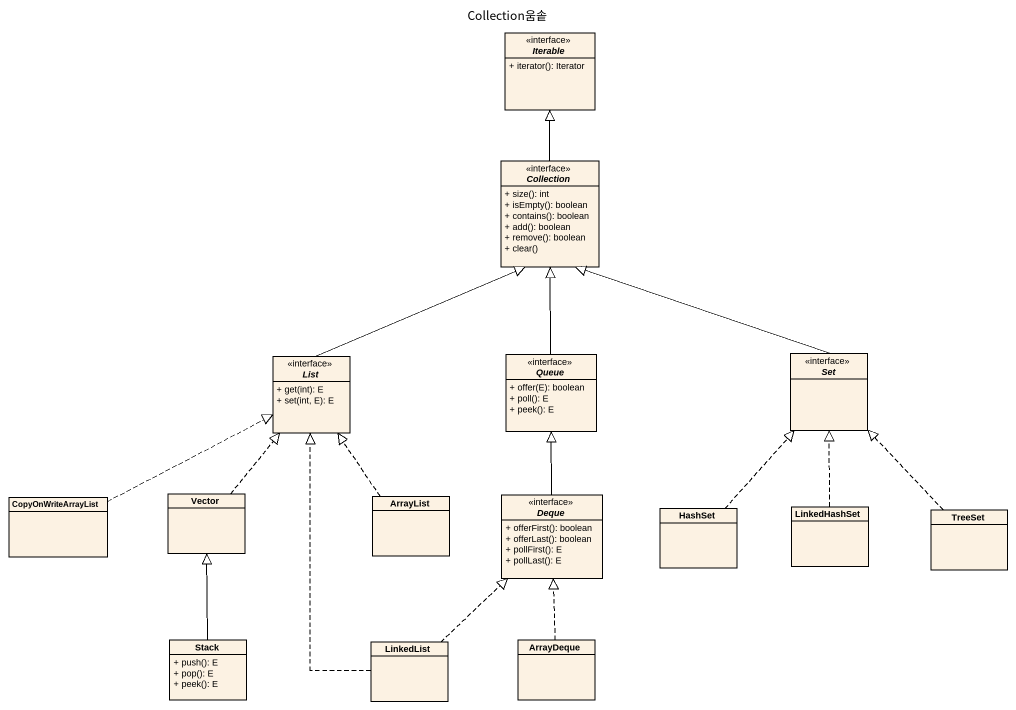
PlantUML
@startuml
title Collection움솥
hide circle
hide empty members
skinparam classAttributeIconSize 0
interface Iterable {
  + iterator(): Iterator
}
interface Collection {
  + size(): int
  + isEmpty(): boolean
  + contains(): boolean
  + add(): boolean
  + remove(): boolean
  + clear()
}
interface List {
  + get(int): E
  + set(int, E): E
}
interface "Queue" as Queue_ {
  + offer(E): boolean
  + poll(): E
  + peek(): E
}
interface "Set" as Set_
class CopyOnWriteArrayList
class Vector
class ArrayList
interface Deque {
  + offerFirst(): boolean
  + offerLast(): boolean
  + pollFirst(): E
  + pollLast(): E
}
class HashSet
class LinkedHashSet
class TreeSet
class "Stack" as Stack_ {
  + push(): E
  + pop(): E
  + peek(): E
}
class LinkedList
class ArrayDeque
Collection -up-|> Iterable
List -up-|> Collection
Queue_ -up-|> Collection
Set_ -up-|> Collection
CopyOnWriteArrayList .right.|> List
Vector .up.|> List
ArrayList .up.|> List
Deque -up-|> Queue_
HashSet .up.|> Set_
LinkedHashSet .up.|> Set_
TreeSet .up.|> Set_
Stack_ -up-|> Vector
LinkedList .up.|> List
LinkedList .up.|> Deque
ArrayDeque .up.|> Deque
@enduml
